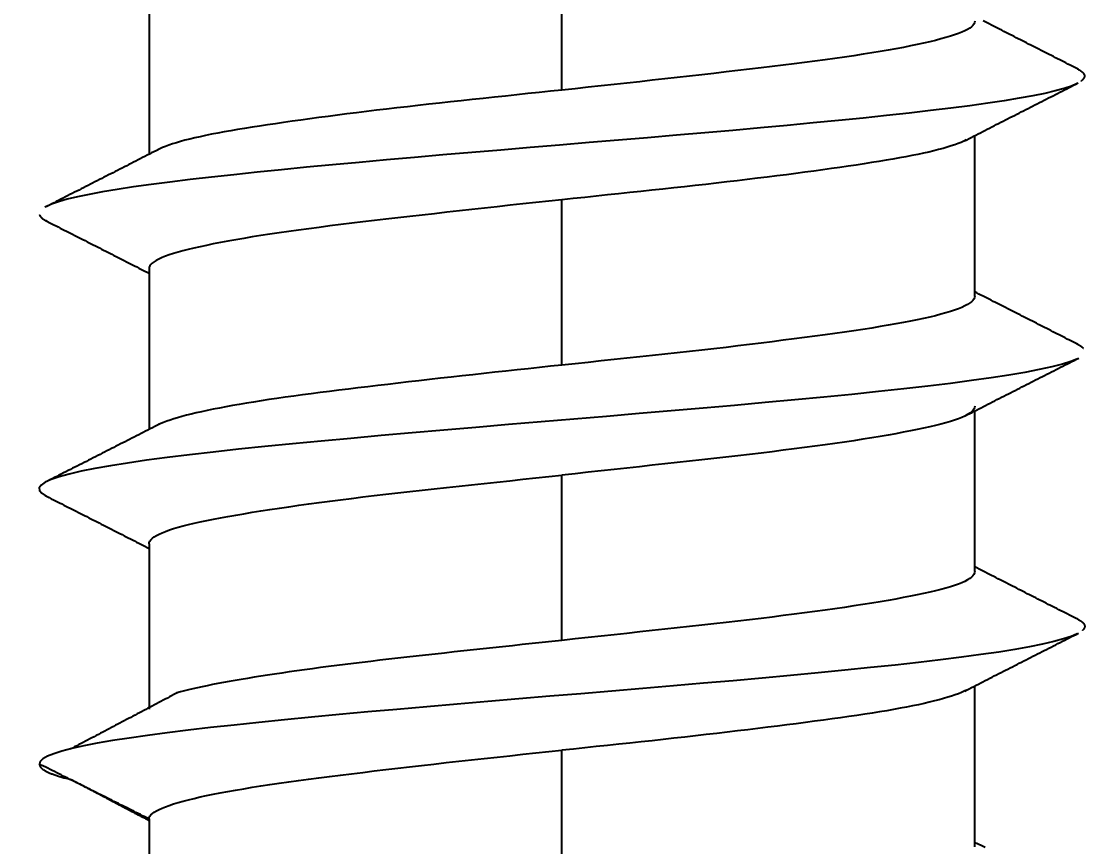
# Model space of a CAD drawing. Extents: x 0 to 395, y 0 to 289.
# Drawn here: x 292.051 to 295.915, y 194.631 to 197.631 of the extents above; entities that cross this region are included whole.
import ezdxf

# ---------------------------------------------------------------- set-up
doc = ezdxf.new("R2010")
doc.units = 0
doc.header["$LTSCALE"] = 10
doc.header["$MEASUREMENT"] = 0
doc.header["$PDMODE"] = 3
doc.header["$PDSIZE"] = -10
doc.layers.get('0').update_dxf_attribs({"linetype": 'CONTINUOUS'})
doc.layers.get('DEFPOINTS').update_dxf_attribs({"linetype": 'CONTINUOUS'})
doc.layers.add('1', color=7, linetype='CONTINUOUS')
doc.styles.add('Daelim Dimension', font='')
doc.styles.get('Daelim Dimension').set_extended_font_data('나눔고딕')
doc.dimstyles.new('DEFAULT', dxfattribs={"dimscale": 2, "dimtxt": 2, "dimasz": 2, "dimexe": 0, "dimexo": 2, "dimgap": 1, "dimtad": 1, "dimdec": 0, "dimzin": 9, "dimdsep": 46, "dimtxsty": 'Daelim Dimension', "dimcen": 0.5, "dimclrd": 5, "dimclre": 5, "dimclrt": 256, "dimadec": 1, "dimazin": 0, "dimtfac": 1, "dimtdec": 0, "dimtix": 1, "dimtmove": 0, "dimatfit": 3, "dimfxl": 1, "dimtolj": 1, "dimtzin": 1, "dimlwd": 9, "dimlwe": 9, "dimarcsym": 0})

# ---------------------------------------------------------------- blocks, each defined once
blk = doc.blocks.new('*D3')
at = {"color": 5, "linetype": 'ByBlock', "lineweight": 9, "ltscale": 0.5, "transparency": 16777216}
for p, q in [((290.0153, 206.1316), (281.6362, 206.1316)), ((281.6362, 178.1316), (281.6362, 202.1316)), ((286.0153, 174.1316), (281.6362, 174.1316))]:
    blk.add_line(p, q, dxfattribs=at)
at = {"color": 5, "ltscale": 0.5, "transparency": 16777216}
for points in [[(280.9695, 202.1316), (282.3028, 202.1316), (281.6362, 206.1316)], [(280.9695, 178.1316), (282.3028, 178.1316), (281.6362, 174.1316)]]:
    blk.add_solid(points, dxfattribs=at)
at = {"layer": 'DEFPOINTS', "color": 0, "ltscale": 0.5, "transparency": 16777216}
for p in [(281.6362, 206.1316), (294.0153, 206.1316), (290.0153, 174.1316)]:
    blk.add_point(p, dxfattribs=at)
at = {"color": 7, "ltscale": 0.5, "transparency": 16777216, "insert": (276.3658, 190.1316), "char_height": 6, "attachment_point": 5, "rotation": 90, "style": 'Daelim Dimension'}
blk.add_mtext('\\A1;32', dxfattribs=at)

msp = doc.modelspace()

# ---------------------------------------------------------------- linework, layer by layer
at = {"layer": '1'}
for p, q in [((294.0153, 197.3816), (294.0153, 197.9816)), ((292.5153, 197.732), (292.5153, 197.1476)), ((295.5153, 196.6313), (295.5153, 197.2155)), ((294.0153, 196.3816), (294.0153, 196.9816)), ((292.5153, 196.732), (292.5153, 196.1478)), ((295.5153, 195.6311), (295.5153, 196.215)), ((294.0153, 195.3816), (294.0153, 195.9816)), ((292.5153, 195.7319), (292.5153, 195.1365)), ((295.5153, 194.6313), (295.5153, 195.2157)), ((294.0153, 194.3816), (294.0153, 194.9816)), ((292.5153, 194.7321), (292.5153, 194.1478))]:
    msp.add_line(p, q, dxfattribs=at)
for points in [[(295.8914, 197.4565), (295.8839, 197.4604), (295.8763, 197.4642), (295.8688, 197.468), (295.8613, 197.4718), (295.8538, 197.4756), (295.8462, 197.4795), (295.8387, 197.4833), (295.8312, 197.4871), (295.8237, 197.4909), (295.8161, 197.4947), (295.8086, 197.4986), (295.8011, 197.5024), (295.7936, 197.5062), (295.786, 197.51), (295.7785, 197.5139), (295.771, 197.5177), (295.7635, 197.5215), (295.7559, 197.5253), (295.7484, 197.5292), (295.7409, 197.533), (295.7334, 197.5368), (295.7258, 197.5406), (295.7183, 197.5445), (295.7108, 197.5483), (295.7033, 197.5521), (295.6958, 197.556), (295.6882, 197.5598), (295.6807, 197.5636), (295.6732, 197.5675), (295.6657, 197.5713), (295.6581, 197.5751), (295.6506, 197.579), (295.6431, 197.5828), (295.6356, 197.5866), (295.6281, 197.5905), (295.6205, 197.5943), (295.613, 197.5981), (295.6055, 197.602), (295.598, 197.6058), (295.5905, 197.6096), (295.5829, 197.6135), (295.5754, 197.6173), (295.5679, 197.6211), (295.5604, 197.625), (295.5529, 197.6288), (295.5454, 197.6327)], [(295.5153, 197.6308), (295.5146, 197.6258), (295.5123, 197.6208), (295.5086, 197.6158), (295.5034, 197.6108), (295.4967, 197.6058), (295.4885, 197.6009), (295.4789, 197.596), (295.4679, 197.5911), (295.4555, 197.5862), (295.4417, 197.5813), (295.4265, 197.5764), (295.4099, 197.5715), (295.3919, 197.5666), (295.3725, 197.5616), (295.3516, 197.5565), (295.3294, 197.5514), (295.306, 197.5464), (295.2814, 197.5413), (295.2557, 197.5362), (295.2287, 197.5311), (295.2006, 197.5261), (295.1713, 197.521), (295.1408, 197.516), (295.1091, 197.511), (295.0762, 197.5059), (295.0421, 197.5009), (295.0071, 197.4959), (294.9713, 197.4909), (294.9346, 197.486), (294.8971, 197.4811), (294.8587, 197.4762), (294.8195, 197.4713), (294.7796, 197.4664), (294.7387, 197.4615), (294.6971, 197.4566), (294.6546, 197.4516), (294.6114, 197.4466), (294.5677, 197.4416), (294.5236, 197.4366), (294.4792, 197.4315), (294.4344, 197.4265), (294.3892, 197.4214), (294.3436, 197.4164), (294.2977, 197.4113), (294.2514, 197.4062), (294.2047, 197.4012), (294.1577, 197.3961), (294.1103, 197.391), (294.0629, 197.3859), (294.0154, 197.3809)], [(295.8874, 197.4586), (295.8892, 197.4577), (295.8909, 197.4567), (295.8926, 197.4558), (295.8941, 197.4549), (295.8957, 197.454), (295.8971, 197.4531), (295.8985, 197.4522), (295.8999, 197.4512), (295.9011, 197.4503), (295.9023, 197.4494), (295.9035, 197.4485), (295.9046, 197.4476), (295.9056, 197.4467), (295.9066, 197.4457), (295.9075, 197.4448), (295.9083, 197.4439), (295.9091, 197.443), (295.9098, 197.4421), (295.9105, 197.4412), (295.9111, 197.4403), (295.9116, 197.4393), (295.9121, 197.4384), (295.9125, 197.4375), (295.9128, 197.4366), (295.9131, 197.4357), (295.9134, 197.4348), (295.9135, 197.4338), (295.9136, 197.4329), (295.9137, 197.432), (295.9136, 197.4311), (295.9136, 197.4302), (295.9134, 197.4293), (295.9132, 197.4284), (295.9129, 197.4274), (295.9126, 197.4265), (295.9122, 197.4256), (295.9118, 197.4247), (295.9113, 197.4238), (295.9107, 197.4229), (295.9101, 197.4219), (295.9094, 197.421), (295.9086, 197.4201), (295.9078, 197.4192), (295.9069, 197.4183), (295.906, 197.4174), (295.905, 197.4165), (295.9039, 197.4155), (295.9028, 197.4146), (295.9016, 197.4137), (295.9003, 197.4128)], [(295.8866, 197.4047), (295.866, 197.3957), (295.8395, 197.3867), (295.8073, 197.3778), (295.7694, 197.3688), (295.7258, 197.3599), (295.6766, 197.3509), (295.6219, 197.342), (295.5621, 197.333), (295.4974, 197.3241), (295.428, 197.3151), (295.3543, 197.3062), (295.2764, 197.2972), (295.1946, 197.2883), (295.1092, 197.2793), (295.0204, 197.2704), (294.9285, 197.2614), (294.8336, 197.2525), (294.7362, 197.2435), (294.6364, 197.2346), (294.5346, 197.2256), (294.431, 197.2167), (294.3261, 197.2077), (294.2202, 197.1988), (294.1136, 197.1898), (294.0067, 197.1809), (293.8999, 197.1719), (293.7934, 197.163), (293.6876, 197.154), (293.5829, 197.1451), (293.4796, 197.1361), (293.3781, 197.1272), (293.2786, 197.1182), (293.1816, 197.1093), (293.0872, 197.1003), (292.9958, 197.0914), (292.9075, 197.0824), (292.8226, 197.0734), (292.7415, 197.0645), (292.6642, 197.0555), (292.5911, 197.0466), (292.5225, 197.0376), (292.4586, 197.0287), (292.3996, 197.0197), (292.3458, 197.0108), (292.2974, 197.0018), (292.2548, 196.9929), (292.2178, 196.9839), (292.1865, 196.975), (292.161, 196.966), (292.1413, 196.9571)], [(295.4779, 197.1964), (295.4861, 197.2006), (295.4944, 197.2049), (295.5026, 197.2091), (295.5109, 197.2133), (295.5191, 197.2175), (295.5274, 197.2217), (295.5356, 197.2259), (295.5439, 197.2302), (295.5521, 197.2344), (295.5604, 197.2386), (295.5686, 197.2428), (295.5769, 197.247), (295.5851, 197.2512), (295.5934, 197.2554), (295.6016, 197.2596), (295.6099, 197.2639), (295.6181, 197.2681), (295.6264, 197.2723), (295.6346, 197.2765), (295.6429, 197.2807), (295.6512, 197.2849), (295.6594, 197.2891), (295.6677, 197.2933), (295.6759, 197.2975), (295.6842, 197.3017), (295.6924, 197.3059), (295.7007, 197.3101), (295.7089, 197.3143), (295.7172, 197.3185), (295.7254, 197.3227), (295.7337, 197.327), (295.742, 197.3312), (295.7502, 197.3354), (295.7585, 197.3396), (295.7667, 197.3438), (295.775, 197.348), (295.7832, 197.3522), (295.7915, 197.3564), (295.7998, 197.3605), (295.808, 197.3647), (295.8163, 197.3689), (295.8245, 197.3731), (295.8328, 197.3773), (295.8411, 197.3815), (295.8493, 197.3857), (295.8576, 197.3899), (295.8658, 197.3941), (295.8741, 197.3983), (295.8824, 197.4025), (295.8906, 197.4067)], [(294.0154, 197.3809), (293.974, 197.3765), (293.9328, 197.3722), (293.8918, 197.3679), (293.851, 197.3636), (293.8103, 197.3593), (293.7699, 197.355), (293.7296, 197.3507), (293.6895, 197.3465), (293.6496, 197.3422), (293.61, 197.3379), (293.5705, 197.3336), (293.5311, 197.3293), (293.4921, 197.3249), (293.4536, 197.3205), (293.4157, 197.3161), (293.3783, 197.3117), (293.3415, 197.3073), (293.3052, 197.3029), (293.2694, 197.2984), (293.2342, 197.294), (293.1995, 197.2896), (293.1654, 197.2852), (293.1319, 197.2808), (293.0988, 197.2763), (293.0664, 197.2719), (293.0347, 197.2675), (293.0039, 197.2631), (292.974, 197.2588), (292.9449, 197.2544), (292.9166, 197.2501), (292.8892, 197.2459), (292.8625, 197.2416), (292.8368, 197.2373), (292.8119, 197.233), (292.7878, 197.2287), (292.7646, 197.2244), (292.7422, 197.2201), (292.7208, 197.2158), (292.7004, 197.2115), (292.6811, 197.2071), (292.6629, 197.2028), (292.6457, 197.1984), (292.6295, 197.194), (292.6144, 197.1896), (292.6003, 197.1852), (292.5872, 197.1808), (292.5752, 197.1763), (292.5642, 197.1719), (292.5543, 197.1674), (292.5455, 197.163)], [(295.4843, 197.1997), (295.4754, 197.1953), (295.4655, 197.1909), (295.4546, 197.1865), (295.4426, 197.1821), (295.4295, 197.1777), (295.4153, 197.1733), (295.4001, 197.1689), (295.3838, 197.1645), (295.3664, 197.1601), (295.3479, 197.1557), (295.3285, 197.1513), (295.3082, 197.147), (295.2869, 197.1428), (295.2648, 197.1385), (295.2417, 197.1342), (295.2178, 197.13), (295.1929, 197.1257), (295.1672, 197.1215), (295.1405, 197.1172), (295.113, 197.1129), (295.0845, 197.1086), (295.0552, 197.1042), (295.025, 197.0998), (294.9942, 197.0954), (294.9628, 197.0911), (294.9307, 197.0867), (294.898, 197.0823), (294.8647, 197.0779), (294.8308, 197.0735), (294.7962, 197.0691), (294.7611, 197.0647), (294.7252, 197.0603), (294.6888, 197.0558), (294.6517, 197.0514), (294.6141, 197.047), (294.5761, 197.0426), (294.5378, 197.0382), (294.4992, 197.0339), (294.4603, 197.0296), (294.4212, 197.0253), (294.3818, 197.0211), (294.342, 197.0168), (294.302, 197.0125), (294.2618, 197.0083), (294.2212, 197.004), (294.1803, 196.9997), (294.1392, 196.9954), (294.0979, 196.991), (294.0566, 196.9867), (294.0152, 196.9823)], [(292.5492, 197.1649), (292.541, 197.1607), (292.5328, 197.1565), (292.5245, 197.1523), (292.5163, 197.148), (292.508, 197.1438), (292.4998, 197.1396), (292.4916, 197.1354), (292.4833, 197.1312), (292.4751, 197.127), (292.4668, 197.1228), (292.4586, 197.1186), (292.4503, 197.1144), (292.4421, 197.1102), (292.4339, 197.106), (292.4256, 197.1018), (292.4174, 197.0975), (292.4091, 197.0933), (292.4009, 197.0891), (292.3926, 197.0849), (292.3844, 197.0807), (292.3762, 197.0765), (292.3679, 197.0723), (292.3597, 197.0681), (292.3514, 197.0639), (292.3432, 197.0597), (292.3349, 197.0555), (292.3267, 197.0513), (292.3184, 197.0471), (292.3102, 197.0429), (292.3019, 197.0387), (292.2937, 197.0345), (292.2854, 197.0303), (292.2772, 197.0261), (292.2689, 197.0219), (292.2607, 197.0177), (292.2524, 197.0135), (292.2442, 197.0094), (292.2359, 197.0052), (292.2277, 197.001), (292.2194, 196.9968), (292.2112, 196.9926), (292.2029, 196.9884), (292.1947, 196.9842), (292.1864, 196.98), (292.1782, 196.9758), (292.1699, 196.9716), (292.1617, 196.9674), (292.1534, 196.9632), (292.1452, 196.9591), (292.1369, 196.9549)], [(294.0152, 196.9823), (293.9678, 196.9772), (293.9206, 196.9722), (293.8736, 196.9672), (293.8269, 196.9621), (293.7804, 196.9571), (293.7342, 196.952), (293.6882, 196.9469), (293.6425, 196.9418), (293.5971, 196.9368), (293.5518, 196.9317), (293.5069, 196.9266), (293.4625, 196.9215), (293.4189, 196.9165), (293.376, 196.9116), (293.3338, 196.9066), (293.2923, 196.9017), (293.2515, 196.8968), (293.2115, 196.892), (293.1722, 196.887), (293.1336, 196.8821), (293.0957, 196.8772), (293.0586, 196.8722), (293.0226, 196.8672), (292.9877, 196.8622), (292.9539, 196.8572), (292.9213, 196.8522), (292.8897, 196.8471), (292.8592, 196.8421), (292.8299, 196.837), (292.8016, 196.832), (292.7745, 196.8269), (292.7485, 196.8217), (292.7237, 196.8166), (292.7003, 196.8115), (292.6782, 196.8065), (292.6576, 196.8015), (292.6383, 196.7965), (292.6204, 196.7916), (292.6038, 196.7867), (292.5886, 196.7817), (292.5747, 196.7768), (292.5623, 196.7719), (292.5512, 196.767), (292.5416, 196.762), (292.5335, 196.757), (292.5269, 196.7521), (292.5218, 196.7471), (292.5182, 196.7422), (292.516, 196.7372), (292.5153, 196.7322)], [(292.1174, 196.9277), (292.1175, 196.9273), (292.1177, 196.9268), (292.1178, 196.9263), (292.118, 196.9259), (292.1182, 196.9254), (292.1184, 196.9249), (292.1187, 196.9244), (292.1189, 196.924), (292.1192, 196.9235), (292.1195, 196.923), (292.1197, 196.9226), (292.1201, 196.9221), (292.1204, 196.9216), (292.1207, 196.9211), (292.1211, 196.9207), (292.1215, 196.9202), (292.1219, 196.9197), (292.1223, 196.9192), (292.1227, 196.9188), (292.1231, 196.9183), (292.1236, 196.9178), (292.1241, 196.9174), (292.1246, 196.9169), (292.1251, 196.9164), (292.1256, 196.9159), (292.1261, 196.9155), (292.1267, 196.915), (292.1273, 196.9145), (292.1279, 196.9141), (292.1285, 196.9136), (292.1291, 196.9131), (292.1297, 196.9126), (292.1304, 196.9122), (292.1311, 196.9117), (292.1318, 196.9112), (292.1325, 196.9107), (292.1332, 196.9103), (292.1339, 196.9098), (292.1347, 196.9093), (292.1355, 196.9089), (292.1362, 196.9084), (292.1371, 196.9079), (292.1379, 196.9074), (292.1387, 196.907), (292.1396, 196.9065), (292.1404, 196.906), (292.1413, 196.9056), (292.1422, 196.9051), (292.1432, 196.9046), (292.1441, 196.9041)], [(292.1396, 196.9064), (292.1471, 196.9026), (292.1546, 196.8988), (292.1621, 196.895), (292.1696, 196.8912), (292.1772, 196.8874), (292.1847, 196.8835), (292.1922, 196.8797), (292.1997, 196.8759), (292.2073, 196.8721), (292.2148, 196.8683), (292.2223, 196.8644), (292.2298, 196.8606), (292.2373, 196.8568), (292.2449, 196.853), (292.2524, 196.8492), (292.2599, 196.8453), (292.2674, 196.8415), (292.2749, 196.8377), (292.2825, 196.8339), (292.29, 196.83), (292.2975, 196.8262), (292.305, 196.8224), (292.3125, 196.8186), (292.32, 196.8147), (292.3276, 196.8109), (292.3351, 196.8071), (292.3426, 196.8033), (292.3501, 196.7994), (292.3576, 196.7956), (292.3651, 196.7918), (292.3726, 196.7879), (292.3802, 196.7841), (292.3877, 196.7803), (292.3952, 196.7765), (292.4027, 196.7726), (292.4102, 196.7688), (292.4177, 196.765), (292.4252, 196.7611), (292.4327, 196.7573), (292.4403, 196.7535), (292.4478, 196.7496), (292.4553, 196.7458), (292.4628, 196.742), (292.4703, 196.7381), (292.4778, 196.7343), (292.4853, 196.7305), (292.4928, 196.7266), (292.5003, 196.7228), (292.5078, 196.719), (292.5153, 196.7151)], [(295.5153, 196.6312), (295.5146, 196.6263), (295.5123, 196.6214), (295.5086, 196.6165), (295.5034, 196.6115), (295.4966, 196.6064), (295.4885, 196.6014), (295.4789, 196.5964), (295.4679, 196.5913), (295.4555, 196.5862), (295.4417, 196.5812), (295.4265, 196.5761), (295.4099, 196.571), (295.3919, 196.566), (295.3725, 196.5609), (295.3516, 196.5558), (295.3294, 196.5508), (295.306, 196.5458), (295.2814, 196.5408), (295.2557, 196.5359), (295.2287, 196.531), (295.2006, 196.5261), (295.1713, 196.5212), (295.1408, 196.5163), (295.109, 196.5114), (295.0761, 196.5064), (295.0421, 196.5015), (295.007, 196.4965), (294.9712, 196.4915), (294.9345, 196.4866), (294.897, 196.4815), (294.8587, 196.4765), (294.8195, 196.4715), (294.7796, 196.4664), (294.7388, 196.4613), (294.6971, 196.4562), (294.6546, 196.4511), (294.6114, 196.446), (294.5677, 196.441), (294.5237, 196.4359), (294.4792, 196.4309), (294.4344, 196.426), (294.3892, 196.421), (294.3437, 196.4161), (294.2977, 196.4112), (294.2514, 196.4062), (294.2047, 196.4013), (294.1576, 196.3964), (294.1103, 196.3914), (294.0628, 196.3865), (294.0153, 196.3815)], [(295.8887, 196.4574), (295.8812, 196.4612), (295.8738, 196.465), (295.8663, 196.4687), (295.8588, 196.4725), (295.8513, 196.4763), (295.8438, 196.4801), (295.8364, 196.4839), (295.8289, 196.4877), (295.8214, 196.4915), (295.8139, 196.4953), (295.8065, 196.4991), (295.799, 196.5029), (295.7915, 196.5067), (295.784, 196.5105), (295.7766, 196.5143), (295.7691, 196.5181), (295.7616, 196.5219), (295.7542, 196.5257), (295.7467, 196.5295), (295.7392, 196.5333), (295.7317, 196.5371), (295.7243, 196.5409), (295.7168, 196.5447), (295.7093, 196.5485), (295.7019, 196.5523), (295.6944, 196.5561), (295.6869, 196.5599), (295.6795, 196.5637), (295.672, 196.5675), (295.6645, 196.5713), (295.6571, 196.5751), (295.6496, 196.5789), (295.6421, 196.5827), (295.6347, 196.5865), (295.6272, 196.5903), (295.6197, 196.5941), (295.6123, 196.5979), (295.6048, 196.6018), (295.5973, 196.6056), (295.5899, 196.6094), (295.5824, 196.6132), (295.575, 196.617), (295.5675, 196.6208), (295.56, 196.6246), (295.5526, 196.6284), (295.5451, 196.6322), (295.5377, 196.636), (295.5302, 196.6398), (295.5227, 196.6437), (295.5153, 196.6475)], [(295.8844, 196.4595), (295.8851, 196.4592), (295.8858, 196.4589), (295.8865, 196.4585), (295.8872, 196.4582), (295.8879, 196.4578), (295.8885, 196.4575), (295.8892, 196.4572), (295.8898, 196.4568), (295.8905, 196.4565), (295.8911, 196.4562), (295.8917, 196.4558), (295.8923, 196.4555), (295.893, 196.4551), (295.8936, 196.4548), (295.8942, 196.4545), (295.8947, 196.4541), (295.8953, 196.4538), (295.8959, 196.4534), (295.8964, 196.4531), (295.897, 196.4528), (295.8975, 196.4524), (295.8981, 196.4521), (295.8986, 196.4517), (295.8991, 196.4514), (295.8996, 196.4511), (295.9001, 196.4507), (295.9006, 196.4504), (295.9011, 196.45), (295.9016, 196.4497), (295.902, 196.4494), (295.9025, 196.449), (295.9029, 196.4487), (295.9034, 196.4484), (295.9038, 196.448), (295.9042, 196.4477), (295.9046, 196.4473), (295.9051, 196.447), (295.9055, 196.4467), (295.9058, 196.4463), (295.9062, 196.446), (295.9066, 196.4456), (295.907, 196.4453), (295.9073, 196.445), (295.9077, 196.4446), (295.908, 196.4443), (295.9083, 196.4439), (295.9087, 196.4436), (295.909, 196.4433), (295.9093, 196.4429), (295.9096, 196.4426)], [(295.8885, 196.4048), (295.8647, 196.3948), (295.8335, 196.3849), (295.7951, 196.3749), (295.7497, 196.3649), (295.6976, 196.3549), (295.6391, 196.3449), (295.5743, 196.335), (295.5035, 196.325), (295.4269, 196.315), (295.3449, 196.305), (295.2576, 196.295), (295.1652, 196.285), (295.0682, 196.2751), (294.9669, 196.2651), (294.8618, 196.2551), (294.7533, 196.2451), (294.642, 196.2351), (294.5283, 196.2251), (294.4126, 196.2152), (294.2954, 196.2052), (294.1771, 196.1952), (294.0583, 196.1852), (293.9393, 196.1752), (293.8207, 196.1652), (293.7028, 196.1553), (293.5862, 196.1453), (293.4712, 196.1353), (293.3583, 196.1253), (293.2478, 196.1153), (293.1403, 196.1053), (293.0362, 196.0954), (292.9359, 196.0854), (292.8398, 196.0754), (292.7484, 196.0654), (292.6621, 196.0554), (292.5813, 196.0455), (292.5063, 196.0355), (292.4374, 196.0255), (292.3746, 196.0155), (292.3182, 196.0055), (292.2683, 195.9955), (292.2251, 195.9856), (292.1889, 195.9756), (292.1596, 195.9656), (292.1376, 195.9556), (292.123, 195.9456), (292.116, 195.9356), (292.1167, 195.9257), (292.1251, 195.9157), (292.1411, 195.9057)], [(295.4804, 196.1972), (295.4886, 196.2014), (295.4969, 196.2056), (295.5051, 196.2098), (295.5134, 196.214), (295.5216, 196.2182), (295.5299, 196.2224), (295.5381, 196.2267), (295.5463, 196.2309), (295.5546, 196.2351), (295.5628, 196.2393), (295.5711, 196.2435), (295.5793, 196.2477), (295.5876, 196.2519), (295.5958, 196.2561), (295.6041, 196.2603), (295.6123, 196.2645), (295.6206, 196.2687), (295.6288, 196.2729), (295.6371, 196.2771), (295.6453, 196.2813), (295.6536, 196.2855), (295.6618, 196.2897), (295.6701, 196.2939), (295.6783, 196.2981), (295.6866, 196.3023), (295.6948, 196.3065), (295.7031, 196.3107), (295.7113, 196.3149), (295.7196, 196.3191), (295.7278, 196.3233), (295.7361, 196.3275), (295.7443, 196.3317), (295.7526, 196.3359), (295.7608, 196.34), (295.7691, 196.3442), (295.7774, 196.3484), (295.7856, 196.3526), (295.7939, 196.3568), (295.8021, 196.361), (295.8104, 196.3652), (295.8186, 196.3694), (295.8269, 196.3736), (295.8352, 196.3778), (295.8434, 196.382), (295.8517, 196.3861), (295.8599, 196.3903), (295.8682, 196.3945), (295.8765, 196.3987), (295.8847, 196.4029), (295.893, 196.4071)], [(294.0153, 196.3815), (293.9742, 196.3772), (293.9333, 196.3729), (293.8926, 196.3685), (293.8521, 196.3642), (293.8117, 196.3598), (293.7716, 196.3555), (293.7316, 196.3511), (293.6918, 196.3467), (293.6523, 196.3423), (293.6129, 196.3379), (293.5736, 196.3335), (293.5346, 196.3291), (293.4958, 196.3247), (293.4576, 196.3203), (293.4198, 196.3159), (293.3827, 196.3116), (293.346, 196.3073), (293.3099, 196.303), (293.2743, 196.2987), (293.2393, 196.2944), (293.2048, 196.2902), (293.1708, 196.2859), (293.1374, 196.2817), (293.1045, 196.2774), (293.0722, 196.2731), (293.0406, 196.2688), (293.0099, 196.2646), (292.9799, 196.2603), (292.9509, 196.256), (292.9226, 196.2517), (292.8952, 196.2474), (292.8686, 196.243), (292.8428, 196.2387), (292.8179, 196.2343), (292.7938, 196.2299), (292.7705, 196.2255), (292.7481, 196.221), (292.7266, 196.2166), (292.7061, 196.2122), (292.6866, 196.2078), (292.6682, 196.2034), (292.6508, 196.1991), (292.6345, 196.1947), (292.6191, 196.1904), (292.6048, 196.1861), (292.5915, 196.1818), (292.5792, 196.1776), (292.5679, 196.1733), (292.5577, 196.169), (292.5486, 196.1647)], [(295.5153, 196.2318), (295.5146, 196.2267), (295.5123, 196.2217), (295.5086, 196.2166), (295.5034, 196.2115), (295.4967, 196.2065), (295.4885, 196.2015), (295.4789, 196.1965), (295.4679, 196.1916), (295.4555, 196.1867), (295.4417, 196.1818), (295.4265, 196.1769), (295.4099, 196.172), (295.3919, 196.1671), (295.3724, 196.1622), (295.3516, 196.1572), (295.3294, 196.1522), (295.306, 196.1472), (295.2814, 196.1422), (295.2556, 196.1372), (295.2287, 196.1322), (295.2005, 196.1271), (295.1712, 196.1221), (295.1407, 196.117), (295.109, 196.1119), (295.0761, 196.1068), (295.0421, 196.1017), (295.0071, 196.0966), (294.9712, 196.0916), (294.9345, 196.0866), (294.897, 196.0816), (294.8587, 196.0767), (294.8195, 196.0718), (294.7795, 196.0669), (294.7387, 196.062), (294.6971, 196.0571), (294.6546, 196.0521), (294.6113, 196.0472), (294.5676, 196.0422), (294.5236, 196.0373), (294.4791, 196.0323), (294.4343, 196.0273), (294.3891, 196.0224), (294.3435, 196.0174), (294.2976, 196.0123), (294.2513, 196.0073), (294.2046, 196.0022), (294.1576, 195.9971), (294.1102, 195.992), (294.0628, 195.9868), (294.0153, 195.9817)], [(292.5523, 196.1666), (292.544, 196.1624), (292.5357, 196.1581), (292.5274, 196.1539), (292.5191, 196.1497), (292.5109, 196.1455), (292.5026, 196.1412), (292.4943, 196.137), (292.486, 196.1328), (292.4778, 196.1286), (292.4695, 196.1243), (292.4612, 196.1201), (292.4529, 196.1159), (292.4446, 196.1117), (292.4364, 196.1075), (292.4281, 196.1032), (292.4198, 196.099), (292.4115, 196.0948), (292.4032, 196.0906), (292.395, 196.0864), (292.3867, 196.0822), (292.3784, 196.0779), (292.3701, 196.0737), (292.3618, 196.0695), (292.3536, 196.0653), (292.3453, 196.0611), (292.337, 196.0569), (292.3287, 196.0527), (292.3204, 196.0484), (292.3122, 196.0442), (292.3039, 196.04), (292.2956, 196.0358), (292.2873, 196.0316), (292.279, 196.0274), (292.2707, 196.0232), (292.2625, 196.019), (292.2542, 196.0148), (292.2459, 196.0106), (292.2376, 196.0064), (292.2293, 196.0022), (292.221, 195.998), (292.2128, 195.9938), (292.2045, 195.9896), (292.1962, 195.9854), (292.1879, 195.9811), (292.1796, 195.9769), (292.1713, 195.9727), (292.163, 195.9685), (292.1548, 195.9643), (292.1465, 195.9602), (292.1382, 195.956)], [(292.5153, 195.7317), (292.5161, 195.7367), (292.5183, 195.7417), (292.522, 195.7468), (292.5273, 195.752), (292.534, 195.7571), (292.5421, 195.7622), (292.5517, 195.7672), (292.5627, 195.7723), (292.5751, 195.7773), (292.5889, 195.7823), (292.6041, 195.7873), (292.6207, 195.7923), (292.6387, 195.7973), (292.6581, 195.8022), (292.679, 195.8072), (292.7012, 195.8122), (292.7246, 195.8171), (292.7492, 195.822), (292.775, 195.8269), (292.8019, 195.8318), (292.8301, 195.8367), (292.8594, 195.8416), (292.8899, 195.8466), (292.9216, 195.8516), (292.9545, 195.8566), (292.9886, 195.8617), (293.0236, 195.8668), (293.0594, 195.8719), (293.0961, 195.877), (293.1336, 195.882), (293.1719, 195.8871), (293.2111, 195.8921), (293.251, 195.8972), (293.2918, 195.9022), (293.3335, 195.9072), (293.376, 195.9122), (293.4192, 195.9172), (293.4629, 195.9222), (293.507, 195.9271), (293.5514, 195.932), (293.5962, 195.9369), (293.6414, 195.9418), (293.687, 195.9467), (293.733, 195.9516), (293.7793, 195.9565), (293.826, 195.9615), (293.873, 195.9665), (293.9204, 195.9715), (293.9678, 195.9766), (294.0153, 195.9817)], [(292.1373, 195.9076), (292.1448, 195.9038), (292.1524, 195.9), (292.16, 195.8961), (292.1675, 195.8923), (292.1751, 195.8885), (292.1827, 195.8846), (292.1902, 195.8808), (292.1978, 195.8769), (292.2054, 195.8731), (292.2129, 195.8693), (292.2205, 195.8654), (292.2281, 195.8616), (292.2356, 195.8578), (292.2432, 195.8539), (292.2508, 195.8501), (292.2583, 195.8462), (292.2659, 195.8424), (292.2735, 195.8386), (292.281, 195.8347), (292.2886, 195.8309), (292.2961, 195.827), (292.3037, 195.8232), (292.3113, 195.8193), (292.3188, 195.8155), (292.3264, 195.8116), (292.334, 195.8078), (292.3415, 195.804), (292.3491, 195.8001), (292.3566, 195.7963), (292.3642, 195.7924), (292.3718, 195.7886), (292.3793, 195.7847), (292.3869, 195.7809), (292.3944, 195.777), (292.402, 195.7732), (292.4095, 195.7693), (292.4171, 195.7655), (292.4247, 195.7616), (292.4322, 195.7578), (292.4398, 195.7539), (292.4473, 195.7501), (292.4549, 195.7462), (292.4625, 195.7424), (292.47, 195.7385), (292.4776, 195.7347), (292.4851, 195.7308), (292.4927, 195.7269), (292.5002, 195.7231), (292.5078, 195.7192), (292.5153, 195.7154)], [(295.5153, 195.6312), (295.5146, 195.6261), (295.5123, 195.621), (295.5086, 195.616), (295.5034, 195.6109), (295.4967, 195.6058), (295.4885, 195.6008), (295.4789, 195.5957), (295.4679, 195.5908), (295.4556, 195.5858), (295.4418, 195.5809), (295.4265, 195.576), (295.4099, 195.5711), (295.3919, 195.5662), (295.3725, 195.5613), (295.3516, 195.5563), (295.3294, 195.5514), (295.306, 195.5464), (295.2814, 195.5415), (295.2556, 195.5365), (295.2287, 195.5315), (295.2005, 195.5265), (295.1712, 195.5215), (295.1407, 195.5164), (295.109, 195.5113), (295.0762, 195.5062), (295.0421, 195.5011), (295.0071, 195.496), (294.9712, 195.4909), (294.9346, 195.4859), (294.8971, 195.4809), (294.8587, 195.4759), (294.8196, 195.471), (294.7796, 195.466), (294.7388, 195.4611), (294.6971, 195.4561), (294.6546, 195.4512), (294.6114, 195.4462), (294.5677, 195.4413), (294.5236, 195.4364), (294.4792, 195.4315), (294.4344, 195.4266), (294.3892, 195.4217), (294.3436, 195.4167), (294.2977, 195.4117), (294.2514, 195.4067), (294.2047, 195.4016), (294.1576, 195.3965), (294.1103, 195.3914), (294.0629, 195.3862), (294.0154, 195.3811)], [(295.897, 195.454), (295.8893, 195.4579), (295.8817, 195.4617), (295.874, 195.4656), (295.8664, 195.4695), (295.8588, 195.4733), (295.8511, 195.4772), (295.8435, 195.4811), (295.8359, 195.485), (295.8282, 195.4888), (295.8206, 195.4927), (295.813, 195.4966), (295.8053, 195.5005), (295.7977, 195.5043), (295.7901, 195.5082), (295.7824, 195.5121), (295.7748, 195.516), (295.7672, 195.5199), (295.7595, 195.5237), (295.7519, 195.5276), (295.7443, 195.5315), (295.7366, 195.5354), (295.729, 195.5393), (295.7214, 195.5431), (295.7137, 195.547), (295.7061, 195.5509), (295.6985, 195.5548), (295.6908, 195.5587), (295.6832, 195.5626), (295.6756, 195.5664), (295.6679, 195.5703), (295.6603, 195.5742), (295.6527, 195.5781), (295.645, 195.582), (295.6374, 195.5859), (295.6298, 195.5897), (295.6221, 195.5936), (295.6145, 195.5975), (295.6069, 195.6014), (295.5992, 195.6053), (295.5916, 195.6092), (295.584, 195.6131), (295.5763, 195.617), (295.5687, 195.6209), (295.5611, 195.6247), (295.5534, 195.6286), (295.5458, 195.6325), (295.5382, 195.6364), (295.5306, 195.6403), (295.5229, 195.6442), (295.5153, 195.6481)], [(295.8925, 195.4563), (295.8939, 195.4555), (295.8953, 195.4547), (295.8966, 195.4539), (295.8979, 195.4531), (295.8991, 195.4524), (295.9003, 195.4516), (295.9015, 195.4508), (295.9026, 195.45), (295.9036, 195.4492), (295.9046, 195.4484), (295.9056, 195.4476), (295.9065, 195.4469), (295.9073, 195.4461), (295.9081, 195.4453), (295.9089, 195.4445), (295.9096, 195.4437), (295.9103, 195.4429), (295.9109, 195.4421), (295.9115, 195.4414), (295.912, 195.4406), (295.9125, 195.4398), (295.9129, 195.439), (295.9133, 195.4382), (295.9136, 195.4374), (295.9139, 195.4366), (295.9142, 195.4358), (295.9144, 195.4351), (295.9145, 195.4343), (295.9146, 195.4335), (295.9147, 195.4327), (295.9147, 195.4319), (295.9146, 195.4311), (295.9145, 195.4303), (295.9144, 195.4296), (295.9142, 195.4288), (295.914, 195.428), (295.9137, 195.4272), (295.9134, 195.4264), (295.9131, 195.4256), (295.9127, 195.4248), (295.9122, 195.4241), (295.9117, 195.4233), (295.9112, 195.4225), (295.9106, 195.4217), (295.9099, 195.4209), (295.9092, 195.4201), (295.9085, 195.4193), (295.9077, 195.4186), (295.9069, 195.4178), (295.9061, 195.417)], [(295.8877, 195.4052), (295.8657, 195.3958), (295.8372, 195.3863), (295.8024, 195.3768), (295.7614, 195.3673), (295.7144, 195.3579), (295.6612, 195.3484), (295.6022, 195.3389), (295.5373, 195.3294), (295.4669, 195.32), (295.3912, 195.3105), (295.3105, 195.301), (295.2254, 195.2915), (295.1359, 195.2821), (295.0426, 195.2726), (294.9458, 195.2631), (294.8457, 195.2537), (294.7428, 195.2442), (294.6373, 195.2347), (294.5296, 195.2252), (294.4202, 195.2158), (294.3092, 195.2063), (294.1971, 195.1968), (294.0843, 195.1873), (293.9712, 195.1779), (293.8583, 195.1684), (293.7459, 195.1589), (293.6344, 195.1494), (293.5242, 195.14), (293.4158, 195.1305), (293.3095, 195.121), (293.2058, 195.1115), (293.105, 195.1021), (293.0076, 195.0926), (292.9138, 195.0831), (292.824, 195.0736), (292.7384, 195.0642), (292.6573, 195.0547), (292.5809, 195.0452), (292.5094, 195.0358), (292.4431, 195.0263), (292.3823, 195.0168), (292.3272, 195.0073), (292.2781, 194.9979), (292.2352, 194.9884), (292.1987, 194.9789), (292.1689, 194.9694), (292.1459, 194.96), (292.1295, 194.9505), (292.1198, 194.941), (292.1168, 194.9315)], [(295.4788, 195.197), (295.487, 195.2012), (295.4953, 195.2055), (295.5035, 195.2097), (295.5118, 195.2139), (295.5201, 195.2181), (295.5283, 195.2223), (295.5366, 195.2265), (295.5448, 195.2308), (295.5531, 195.235), (295.5613, 195.2392), (295.5696, 195.2434), (295.5778, 195.2476), (295.5861, 195.2518), (295.5943, 195.256), (295.6026, 195.2603), (295.6109, 195.2645), (295.6191, 195.2687), (295.6274, 195.2729), (295.6356, 195.2771), (295.6439, 195.2813), (295.6522, 195.2855), (295.6604, 195.2897), (295.6687, 195.2939), (295.6769, 195.2981), (295.6852, 195.3023), (295.6934, 195.3065), (295.7017, 195.3107), (295.71, 195.3149), (295.7182, 195.3192), (295.7265, 195.3234), (295.7348, 195.3276), (295.743, 195.3318), (295.7513, 195.336), (295.7595, 195.3402), (295.7678, 195.3444), (295.7761, 195.3486), (295.7843, 195.3528), (295.7926, 195.357), (295.8009, 195.3612), (295.8091, 195.3653), (295.8174, 195.3695), (295.8256, 195.3737), (295.8339, 195.3779), (295.8422, 195.3821), (295.8504, 195.3863), (295.8587, 195.3905), (295.867, 195.3947), (295.8752, 195.3989), (295.8835, 195.4031), (295.8918, 195.4073)], [(294.0154, 195.3811), (293.979, 195.3772), (293.9429, 195.3733), (293.9068, 195.3694), (293.8709, 195.3656), (293.8352, 195.3617), (293.7996, 195.3579), (293.7641, 195.3541), (293.7288, 195.3503), (293.6936, 195.3465), (293.6586, 195.3428), (293.6237, 195.339), (293.589, 195.3352), (293.5544, 195.3314), (293.52, 195.3276), (293.4858, 195.3239), (293.4521, 195.3201), (293.4187, 195.3163), (293.3858, 195.3125), (293.3534, 195.3088), (293.3213, 195.305), (293.2897, 195.3012), (293.2585, 195.2974), (293.2277, 195.2936), (293.1974, 195.2897), (293.1674, 195.2859), (293.1379, 195.282), (293.1088, 195.2781), (293.0802, 195.2742), (293.052, 195.2702), (293.0245, 195.2663), (292.9977, 195.2624), (292.9715, 195.2585), (292.946, 195.2546), (292.9211, 195.2508), (292.8969, 195.247), (292.8733, 195.2431), (292.8503, 195.2393), (292.828, 195.2355), (292.8064, 195.2317), (292.7854, 195.2279), (292.765, 195.2241), (292.7453, 195.2203), (292.7263, 195.2165), (292.7082, 195.2127), (292.6908, 195.2089), (292.6743, 195.2052), (292.6585, 195.2014), (292.6436, 195.1977), (292.6295, 195.1939), (292.6161, 195.1902)], [(295.4854, 195.2004), (295.4767, 195.1961), (295.4669, 195.1917), (295.4561, 195.1874), (295.4442, 195.183), (295.4312, 195.1786), (295.4171, 195.1742), (295.402, 195.1698), (295.3857, 195.1654), (295.3684, 195.1609), (295.35, 195.1564), (295.3307, 195.152), (295.3104, 195.1475), (295.2892, 195.1431), (295.267, 195.1387), (295.244, 195.1344), (295.2201, 195.13), (295.1953, 195.1257), (295.1696, 195.1214), (295.1429, 195.1171), (295.1154, 195.1128), (295.0869, 195.1085), (295.0575, 195.1042), (295.0273, 195.0999), (294.9965, 195.0956), (294.965, 195.0913), (294.9329, 195.087), (294.9002, 195.0827), (294.8668, 195.0784), (294.8328, 195.074), (294.7982, 195.0697), (294.7629, 195.0653), (294.727, 195.0609), (294.6905, 195.0565), (294.6533, 195.052), (294.6156, 195.0476), (294.5775, 195.0431), (294.5391, 195.0387), (294.5005, 195.0342), (294.4615, 195.0298), (294.4223, 195.0254), (294.3828, 195.021), (294.343, 195.0166), (294.3029, 195.0123), (294.2625, 195.008), (294.2218, 195.0036), (294.1808, 194.9993), (294.1396, 194.995), (294.0982, 194.9907), (294.0568, 194.9863), (294.0153, 194.982)], [(292.6206, 195.1922), (292.6128, 195.188), (292.6051, 195.1839), (292.5973, 195.1798), (292.5895, 195.1756), (292.5816, 195.1715), (292.5738, 195.1674), (292.566, 195.1633), (292.5582, 195.1591), (292.5504, 195.155), (292.5426, 195.1509), (292.5348, 195.1467), (292.527, 195.1426), (292.5192, 195.1385), (292.5113, 195.1344), (292.5035, 195.1302), (292.4957, 195.1261), (292.4879, 195.122), (292.4801, 195.1179), (292.4722, 195.1137), (292.4644, 195.1096), (292.4566, 195.1055), (292.4487, 195.1013), (292.4409, 195.0972), (292.4331, 195.0931), (292.4252, 195.089), (292.4174, 195.0848), (292.4095, 195.0807), (292.4017, 195.0766), (292.3938, 195.0725), (292.386, 195.0683), (292.3782, 195.0642), (292.3703, 195.0601), (292.3624, 195.056), (292.3546, 195.0518), (292.3467, 195.0477), (292.3389, 195.0436), (292.331, 195.0395), (292.3232, 195.0353), (292.3153, 195.0312), (292.3074, 195.0271), (292.2996, 195.023), (292.2917, 195.0188), (292.2838, 195.0147), (292.2759, 195.0106), (292.2681, 195.0065), (292.2602, 195.0023), (292.2523, 194.9982), (292.2444, 194.9941), (292.2365, 194.99), (292.2287, 194.9858)], [(292.5192, 195.1426), (292.519, 195.1423), (292.5189, 195.1421), (292.5187, 195.1419), (292.5186, 195.1416), (292.5185, 195.1414), (292.5183, 195.1412), (292.5182, 195.141), (292.518, 195.1407), (292.5179, 195.1405), (292.5178, 195.1403), (292.5177, 195.14), (292.5176, 195.1398), (292.5174, 195.1396), (292.5173, 195.1393), (292.5172, 195.1391), (292.5171, 195.1389), (292.517, 195.1386), (292.5169, 195.1384), (292.5168, 195.1382), (292.5167, 195.1379), (292.5166, 195.1377), (292.5165, 195.1375), (292.5164, 195.1372), (292.5164, 195.137), (292.5163, 195.1368), (292.5162, 195.1365), (292.5161, 195.1363), (292.5161, 195.1361), (292.516, 195.1358), (292.5159, 195.1356), (292.5159, 195.1354), (292.5158, 195.1351), (292.5158, 195.1349), (292.5157, 195.1347), (292.5157, 195.1345), (292.5156, 195.1342), (292.5156, 195.134), (292.5155, 195.1338), (292.5155, 195.1335), (292.5155, 195.1333), (292.5154, 195.1331), (292.5154, 195.1328), (292.5154, 195.1326), (292.5154, 195.1324), (292.5154, 195.1321), (292.5153, 195.1319), (292.5153, 195.1317), (292.5153, 195.1314), (292.5153, 195.1312), (292.5153, 195.131)], [(292.5153, 194.7321), (292.5161, 194.7371), (292.5183, 194.742), (292.522, 194.7469), (292.5271, 194.7518), (292.5338, 194.7567), (292.5418, 194.7616), (292.5513, 194.7666), (292.5623, 194.7715), (292.5747, 194.7765), (292.5885, 194.7815), (292.6039, 194.7866), (292.6206, 194.7917), (292.6387, 194.7968), (292.658, 194.8019), (292.6786, 194.807), (292.7006, 194.8121), (292.7238, 194.8171), (292.7482, 194.8221), (292.774, 194.8272), (292.8011, 194.8322), (292.8294, 194.8372), (292.8591, 194.8422), (292.8898, 194.8472), (292.9215, 194.8522), (292.9542, 194.8571), (292.9879, 194.862), (293.0226, 194.8669), (293.0582, 194.8717), (293.0948, 194.8766), (293.1324, 194.8815), (293.1709, 194.8865), (293.2104, 194.8915), (293.2509, 194.8965), (293.292, 194.9015), (293.3336, 194.9066), (293.3758, 194.9116), (293.4185, 194.9167), (293.4618, 194.9218), (293.5056, 194.9268), (293.5499, 194.9319), (293.5949, 194.9369), (293.6404, 194.942), (293.6864, 194.9471), (293.7329, 194.9521), (293.7795, 194.9572), (293.8264, 194.9622), (293.8733, 194.9671), (293.9205, 194.9721), (293.9678, 194.9771), (294.0153, 194.982)], [(292.5156, 194.7321), (292.5076, 194.7361), (292.4996, 194.7401), (292.4916, 194.7441), (292.4836, 194.7481), (292.4756, 194.7521), (292.4676, 194.7561), (292.4596, 194.7601), (292.4516, 194.7641), (292.4436, 194.7681), (292.4356, 194.7721), (292.4276, 194.7761), (292.4196, 194.7801), (292.4116, 194.7841), (292.4036, 194.7881), (292.3956, 194.7921), (292.3876, 194.7961), (292.3796, 194.8001), (292.3716, 194.8041), (292.3636, 194.8081), (292.3556, 194.8121), (292.3476, 194.8161), (292.3396, 194.8201), (292.3316, 194.8241), (292.3236, 194.8281), (292.3156, 194.8321), (292.3076, 194.8361), (292.2996, 194.8401), (292.2916, 194.8441), (292.2836, 194.8481), (292.2756, 194.8521), (292.2676, 194.8561), (292.2596, 194.8602), (292.2516, 194.8642), (292.2436, 194.8682), (292.2356, 194.8722), (292.2276, 194.8762), (292.2196, 194.8802), (292.2116, 194.8842), (292.2036, 194.8882), (292.1956, 194.8922), (292.1876, 194.8962), (292.1796, 194.9002), (292.1716, 194.9042), (292.1636, 194.9082), (292.1556, 194.9122), (292.1476, 194.9162), (292.1396, 194.9202), (292.1316, 194.9242), (292.1236, 194.9282), (292.1156, 194.9322)], [(292.1168, 194.9316), (292.1168, 194.9305), (292.1169, 194.9294), (292.1171, 194.9283), (292.1174, 194.9271), (292.1178, 194.926), (292.1183, 194.9249), (292.1188, 194.9238), (292.1195, 194.9226), (292.1203, 194.9215), (292.1211, 194.9204), (292.1221, 194.9193), (292.1231, 194.9182), (292.1242, 194.917), (292.1255, 194.9159), (292.1268, 194.9148), (292.1282, 194.9137), (292.1297, 194.9125), (292.1313, 194.9114), (292.133, 194.9103), (292.1348, 194.9092), (292.1367, 194.908), (292.1387, 194.9069), (292.1407, 194.9058), (292.1429, 194.9047), (292.1451, 194.9036), (292.1475, 194.9024), (292.1499, 194.9013), (292.1525, 194.9002), (292.1551, 194.8991), (292.1578, 194.8979), (292.1607, 194.8968), (292.1636, 194.8957), (292.1666, 194.8946), (292.1697, 194.8935), (292.1729, 194.8923), (292.1762, 194.8912), (292.1796, 194.8901), (292.1831, 194.889), (292.1867, 194.8878), (292.1903, 194.8867), (292.1941, 194.8856), (292.198, 194.8845), (292.2019, 194.8833), (292.206, 194.8822), (292.2101, 194.8811), (292.2144, 194.88), (292.2187, 194.8789), (292.2231, 194.8777), (292.2276, 194.8766), (292.2322, 194.8755)], [(292.2287, 194.8773), (292.2344, 194.8743), (292.2402, 194.8713), (292.2459, 194.8683), (292.2517, 194.8653), (292.2574, 194.8623), (292.2632, 194.8593), (292.269, 194.8562), (292.2747, 194.8532), (292.2805, 194.8502), (292.2862, 194.8472), (292.292, 194.8442), (292.2977, 194.8412), (292.3035, 194.8382), (292.3092, 194.8352), (292.315, 194.8321), (292.3207, 194.8291), (292.3264, 194.8261), (292.3322, 194.8231), (292.3379, 194.8201), (292.3437, 194.8171), (292.3494, 194.8141), (292.3552, 194.811), (292.3609, 194.808), (292.3666, 194.805), (292.3724, 194.802), (292.3781, 194.799), (292.3838, 194.796), (292.3896, 194.793), (292.3953, 194.7899), (292.401, 194.7869), (292.4068, 194.7839), (292.4125, 194.7809), (292.4182, 194.7779), (292.4239, 194.7749), (292.4297, 194.7719), (292.4354, 194.7688), (292.4411, 194.7658), (292.4469, 194.7628), (292.4526, 194.7598), (292.4583, 194.7568), (292.464, 194.7538), (292.4697, 194.7508), (292.4755, 194.7477), (292.4812, 194.7447), (292.4869, 194.7417), (292.4926, 194.7387), (292.4983, 194.7357), (292.504, 194.7327), (292.5097, 194.7297), (292.5155, 194.7266)], [(295.5529, 194.6283), (295.5454, 194.6321), (295.5379, 194.636), (295.5303, 194.6398), (295.5228, 194.6436), (295.5153, 194.6475)]]:
    msp.add_lwpolyline(points, dxfattribs=at)

# ---------------------------------------------------------------- dimensions: what is measured, and where the dimension line sits
at = {"color": 5, "ltscale": 0.5}
dim = msp.add_linear_dim(base=(281.6362, 206.1316), p1=(290.0153, 174.1316), p2=(294.0153, 206.1316), angle=90, dimstyle='DEFAULT', override={"dimtxt": 3, "dimclrd": 5, "dimclre": 5, "dimclrt": 7, "dimfxl": 1.25, "dimarcsym": 1}, dxfattribs=at)
dim.commit()
dim.dimension.update_dxf_attribs({"geometry": '*D3', "text_midpoint": (276.3658, 190.1316)})

doc.saveas('drawing.dxf')
